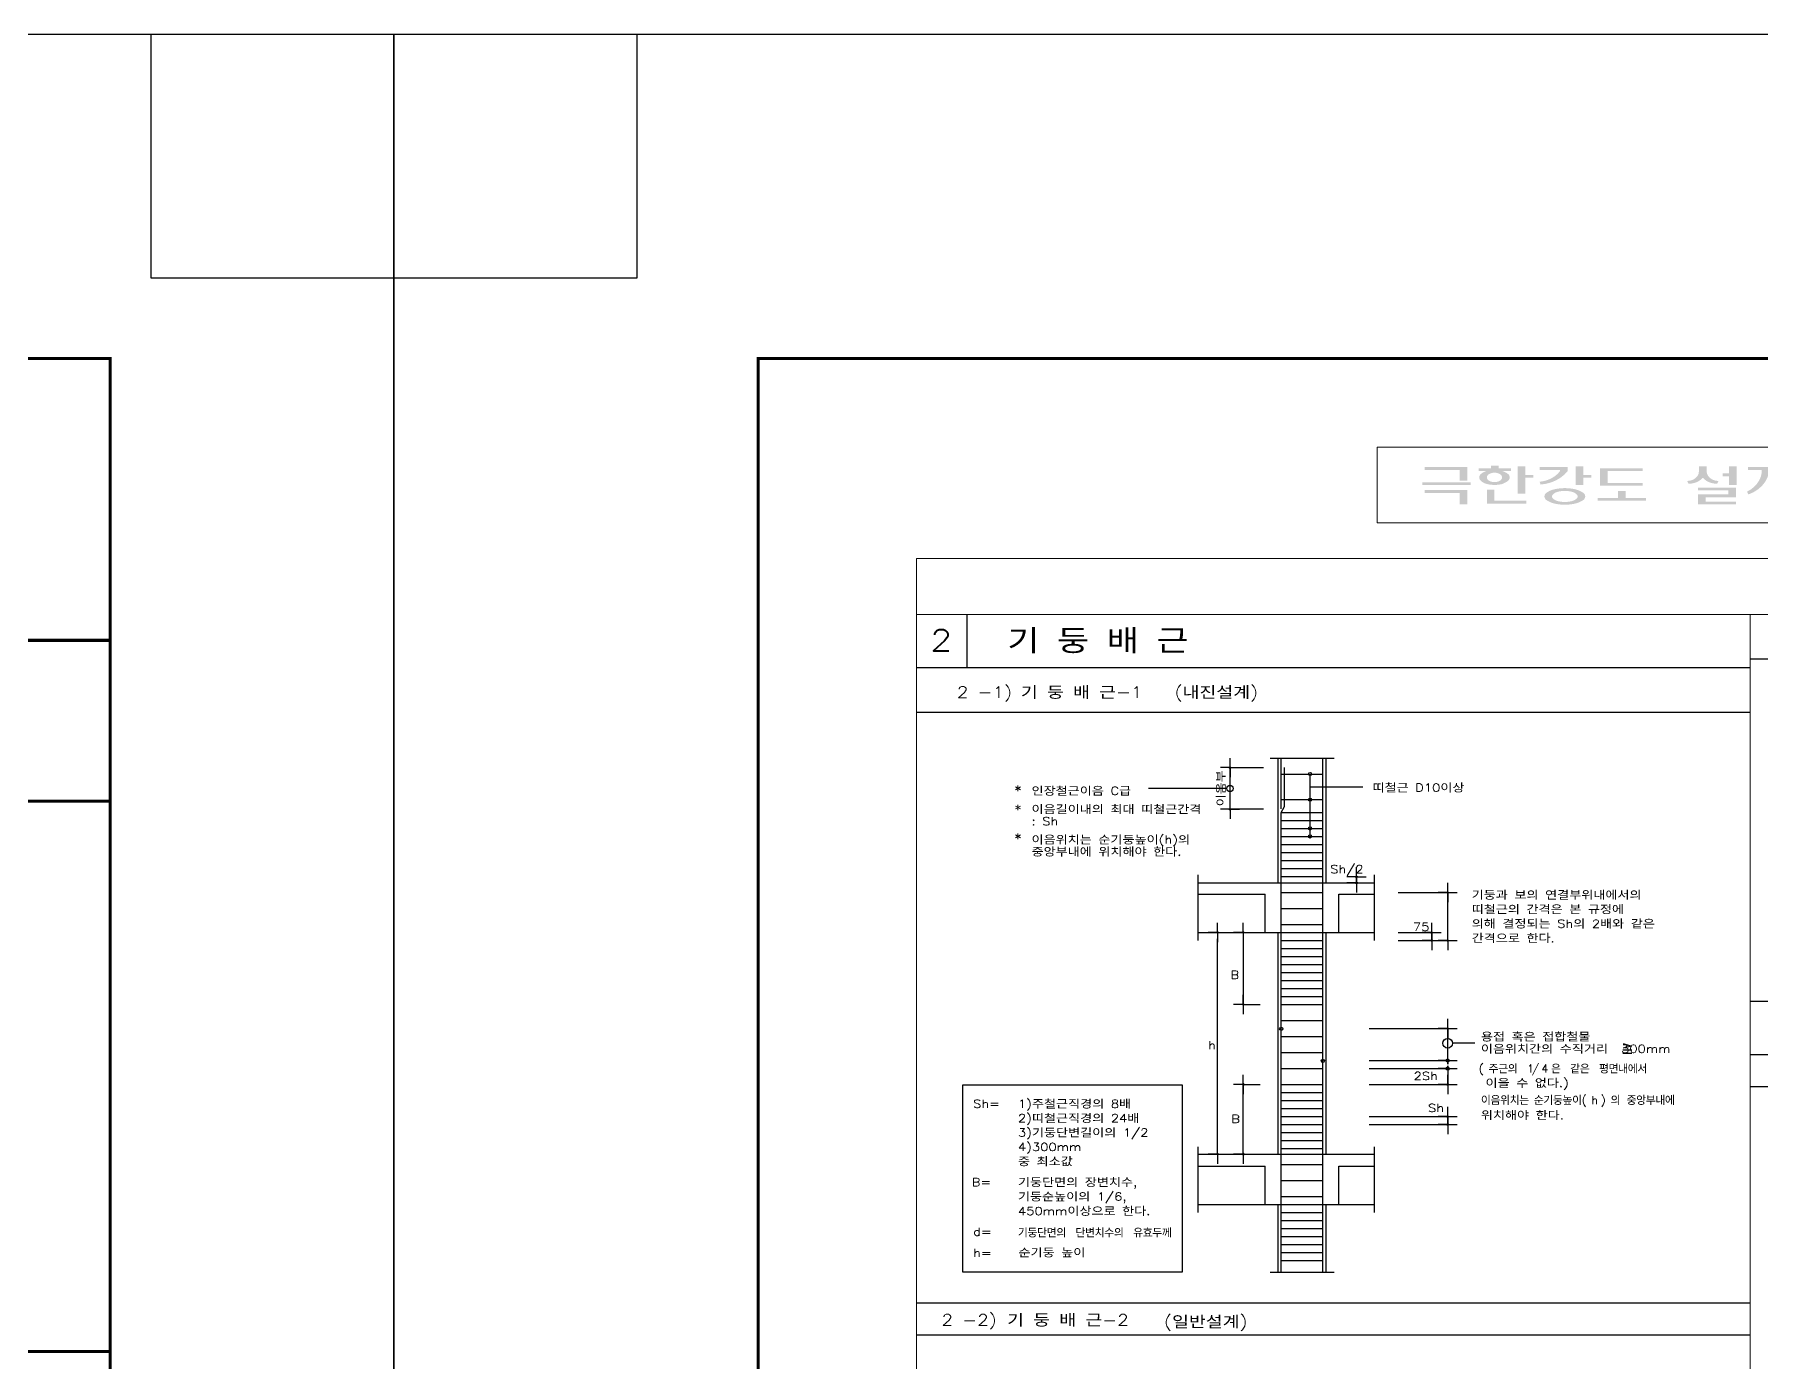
# Model space of a CAD drawing. Header units: millimetres. Extents: x 2237537 to 2823092, y 532110 to 734861.
# Drawn here: x 2533095 to 2576003, y 569029 to 602024 of the extents above; entities that cross this region are included whole.
import ezdxf
from ezdxf.lldxf.tags import DXFTag

# ---------------------------------------------------------------- set-up
doc = ezdxf.new("R2010")
doc.units = ezdxf.units.MM
doc.header["$LTSCALE"] = 300
doc.header["$MEASUREMENT"] = 0
doc.layers.get('0').update_dxf_attribs({"lineweight": 0})
for name, color, linetype in [('1', 1, 'DASHED'), ('2', 2, 'Continuous'), ('4', 4, 'Continuous'), ('5', 3, 'Continuous'), ('A-SHT', 9, 'Continuous'), ('FORM', 4, 'Continuous')]:
    doc.layers.add(name, color=color, linetype=linetype)
doc.layers.add('text', color=7, linetype='Continuous', lineweight=30)
doc.layers.add('가구', color=8, linetype='Continuous', lineweight=5)
doc.styles.add('HS', font='romans__.ttf', dxfattribs={"width": 1.1, "bigfont": 'ghs'})
tags = doc.linetypes.add('DASHED', pattern=[3, 2, -1]).pattern_tags.tags
tags[6:7] = [DXFTag(74, 4), DXFTag(75, 0), DXFTag(340, '0'), DXFTag(46, 1.0), DXFTag(50, 0.0), DXFTag(44, 0.0), DXFTag(45, 0.0)]
tags[4:5] = [DXFTag(74, 4), DXFTag(75, 0), DXFTag(340, '0'), DXFTag(46, 1.0), DXFTag(50, 0.0), DXFTag(44, 0.0), DXFTag(45, 0.0)]

# ---------------------------------------------------------------- blocks, each defined once
blk = doc.blocks.new('P')
at = {"layer": '2'}
for q in [(-600, 0), (0, 600), (600, 0), (0, -600)]:
    blk.add_line((0, 0), q, dxfattribs=at)
at = {"layer": '4'}
for radius in [50, 25]:
    blk.add_circle((0, 0), radius, dxfattribs=at)
blk = doc.blocks.new('FORM')
at = {"layer": 'A-SHT'}
blk.add_lwpolyline([(157038, 42115), (159038, 42115)], dxfattribs=at)
at = {"layer": 'FORM', "flags": 128}
blk.add_lwpolyline([(162564, 26543), (159542, 26543), (159542, 23521), (162564, 23521), (162564, 58478), (159542, 58478), (159542, 55456), (162564, 55456), (162564, 58478), (115719, 58478), (115719, 55456), (118742, 55456), (118742, 58478), (115719, 58478), (115719, 23521), (118742, 23521), (118742, 26543), (115719, 26543), (115719, 23521), (162564, 23521)], dxfattribs=at)
at = {"layer": 'FORM', "const_width": 37.8}
blk.add_lwpolyline([(120245, 27347), (120245, 54452), (159038, 54452), (159038, 27347)], close=True, dxfattribs=at)
at = {"layer": 'FORM', "const_width": 37.5}
for points in [[(159038, 50952), (155038, 50952)], [(159038, 48952), (155038, 48952)], [(155038, 42115), (159038, 42115)]]:
    blk.add_lwpolyline(points, dxfattribs=at)

msp = doc.modelspace()

# ---------------------------------------------------------------- hatches: boundary and pattern name
at = {"layer": 'text'}
h = msp.add_hatch(color=256, dxfattribs=at)
h.paths.add_polyline_path([(2569168, 591177.1), (2568978.9, 591177.1), (2568978.9, 591246.1), (2569286.1, 591246.1), (2569286.1, 591315), (2569475.2, 591315), (2569475.2, 591246.1), (2569782.4, 591246.1), (2569782.4, 591177.1), (2569569.7, 591177.1), (2569598.5, 591166.7), (2569626.3, 591154.4), (2569652.8, 591140.4), (2569677.9, 591124.7), (2569701.4, 591107.3), (2569723.3, 591088.5), (2569736.2, 591066.9), (2569744.1, 591043.6), (2569746.7, 591019.6), (2569744.1, 590995.5), (2569736.2, 590972.3), (2569723.3, 590950.7), (2569697.9, 590929.6), (2569670.7, 590910.2), (2569641.7, 590892.7), (2569611.1, 590877.1), (2569579.2, 590863.6), (2569546.1, 590852.2), (2569481.7, 590840.4), (2569416.2, 590833.9), (2569350.2, 590832.8), (2569284.5, 590837.2), (2569219.6, 590847), (2569156.2, 590862.1), (2569129.1, 590872.5), (2569103.2, 590884.8), (2569078.6, 590898.9), (2569055.5, 590914.7), (2569034, 590932), (2569014.4, 590950.7), (2569001.5, 590972.3), (2568993.6, 590995.5), (2568990.9, 591019.6), (2568993.6, 591043.6), (2569001.5, 591066.9), (2569014.4, 591088.5), (2569035.7, 591107.8), (2569059, 591125.5), (2569084.1, 591141.4), (2569110.7, 591155.4), (2569138.8, 591167.3)])
h.paths.add_polyline_path([(2569227.1, 591098.4), (2569270.6, 591119.7), (2569318.6, 591133), (2569368.8, 591137.4), (2569419.1, 591133), (2569467.1, 591119.7), (2569510.6, 591098.4), (2569535.8, 591076.6), (2569552, 591049.5), (2569557.5, 591019.6), (2569552, 590989.7), (2569535.8, 590962.6), (2569510.6, 590940.8), (2569467.1, 590919.5), (2569419.1, 590906.2), (2569368.8, 590901.8), (2569318.6, 590906.2), (2569270.6, 590919.5), (2569227.1, 590940.8), (2569201.8, 590962.6), (2569185.7, 590989.7), (2569180.2, 591019.6), (2569185.7, 591049.5), (2569201.8, 591076.6)], flags=16)
h.paths.add_polyline_path([(2569947.8, 590615.9), (2569947.8, 591295.3), (2570136.8, 591295.3), (2570136.8, 591078.7), (2570337.7, 591078.7), (2570337.7, 591009.8), (2570136.8, 591009.8), (2570136.8, 590615.9)])
h.paths.add_polyline_path([(2569179.8, 590714.4), (2569368.8, 590714.4), (2569368.8, 590438.7), (2570160.5, 590438.7), (2570160.5, 590369.7), (2569179.8, 590369.7)])
h = msp.add_hatch(color=256, dxfattribs=at)
h.paths.add_polyline_path([(2571389.3, 590832.5), (2571389.3, 591295.3), (2571578.3, 591295.3), (2571578.3, 591078.7), (2571779.2, 591078.7), (2571779.2, 591009.8), (2571578.3, 591009.8), (2571578.3, 590832.5)])
h.paths.add_polyline_path([(2570904.8, 590734.1), (2570975.1, 590744.9), (2571046.1, 590751.4), (2571117.5, 590753.6), (2571188.9, 590751.4), (2571259.9, 590744.9), (2571330.2, 590734.1), (2571375, 590724.6), (2571418.8, 590712.2), (2571461.2, 590697), (2571502.1, 590679.1), (2571541.3, 590658.6), (2571578.3, 590635.6), (2571603.7, 590610.1), (2571619.7, 590579.8), (2571625.2, 590547), (2571619.7, 590514.2), (2571603.7, 590483.9), (2571578.3, 590458.4), (2571541.3, 590435.4), (2571502.1, 590414.8), (2571461.2, 590396.9), (2571418.8, 590381.7), (2571375, 590369.4), (2571330.2, 590359.9), (2571259.9, 590349.1), (2571188.9, 590342.5), (2571117.5, 590340.4), (2571046.1, 590342.5), (2570975.1, 590349.1), (2570904.8, 590359.9), (2570860, 590369.4), (2570816.3, 590381.7), (2570773.8, 590396.9), (2570732.9, 590414.8), (2570693.8, 590435.4), (2570656.7, 590458.4), (2570631.3, 590483.9), (2570615.3, 590514.2), (2570609.8, 590547), (2570615.3, 590579.8), (2570631.3, 590610.1), (2570656.7, 590635.6), (2570693.1, 590659.5), (2570732, 590680.5), (2570772.9, 590698.7), (2570815.5, 590713.7), (2570859.6, 590725.5)])
h.paths.add_polyline_path([(2570952.1, 590665.1), (2571006.4, 590676), (2571061.7, 590682.5), (2571117.5, 590684.7), (2571173.3, 590682.5), (2571228.6, 590676), (2571282.9, 590665.1), (2571307.8, 590658.6), (2571331.7, 590649.9), (2571354.4, 590639.2), (2571375.7, 590626.6), (2571395.2, 590612.2), (2571412.9, 590596.2), (2571425.5, 590581.6), (2571433.5, 590564.8), (2571436.2, 590547), (2571433.5, 590529.1), (2571425.5, 590512.4), (2571412.9, 590497.7), (2571395.2, 590481.8), (2571375.7, 590467.4), (2571354.4, 590454.8), (2571331.7, 590444.1), (2571307.8, 590435.4), (2571282.9, 590428.8), (2571228.6, 590418), (2571173.3, 590411.5), (2571117.5, 590409.3), (2571061.7, 590411.5), (2571006.4, 590418), (2570952.1, 590428.8), (2570927.2, 590435.4), (2570903.3, 590444.1), (2570880.6, 590454.8), (2570859.4, 590467.4), (2570839.8, 590481.8), (2570822.1, 590497.7), (2570809.5, 590512.4), (2570801.6, 590529.1), (2570798.9, 590547), (2570801.6, 590564.8), (2570809.5, 590581.6), (2570822.1, 590596.2), (2570839.8, 590612.2), (2570859.4, 590626.6), (2570880.6, 590639.2), (2570903.3, 590649.9), (2570927.2, 590658.6)], flags=16)
h.paths.add_polyline_path([(2570999.4, 591177.1), (2570999.4, 591206.7), (2570491.3, 591206.7), (2570491.3, 591275.6), (2571188.4, 591275.6), (2571188.4, 591177.1), (2571105.7, 591088.1), (2571008, 591010.4), (2570897.5, 590945.7), (2570776.7, 590895.4), (2570648.2, 590860.7), (2570514.9, 590842.4), (2570491.3, 590911.3), (2570592.8, 590927.3), (2570690.4, 590955.7), (2570781.8, 590995.9), (2570864.9, 591047), (2570938, 591107.9)])
h = msp.add_hatch(color=256, dxfattribs=at)
h.paths.add_polyline_path([(2575195.2, 590832.5), (2575195.2, 591049.1), (2575041.6, 591049.1), (2575041.6, 591118.1), (2575195.2, 591118.1), (2575195.2, 591295.3), (2575384.3, 591295.3), (2575384.3, 590832.5)])
h.paths.add_polyline_path([(2574427.2, 590694.7), (2574427.2, 590763.6), (2575372.4, 590763.6), (2575372.4, 590527.3), (2574616.3, 590527.3), (2574616.3, 590419), (2575372.4, 590419), (2575372.4, 590350.1), (2574427.2, 590350.1), (2574427.2, 590596.2), (2575183.4, 590596.2), (2575183.4, 590694.7)])
h.paths.add_polyline_path([(2574450.8, 591177.1), (2574450.8, 591295.3), (2574639.9, 591295.3), (2574639.9, 591177.1), (2574649.6, 591113.3), (2574679, 591053.8), (2574725.9, 591002.7), (2574787.2, 590963.6), (2574858.7, 590939.1), (2574935.3, 590931), (2574899.8, 590862.1), (2574831.6, 590866.4), (2574765, 590879.5), (2574701.7, 590901), (2574643, 590930.4), (2574590.5, 590966.9), (2574545.4, 591009.8), (2574500.2, 590966.9), (2574447.7, 590930.4), (2574389.1, 590901), (2574325.7, 590879.5), (2574259.1, 590866.4), (2574190.9, 590862.1), (2574155.5, 590931), (2574232.1, 590939.1), (2574303.5, 590963.6), (2574364.8, 591002.7), (2574411.7, 591053.8), (2574441.1, 591113.3)])
h = msp.add_hatch(color=256, dxfattribs=at)
h.paths.add_polyline_path([(2576329.5, 591147.6), (2576424, 591147.6), (2576424, 591295.3), (2576601.2, 591295.3), (2576601.2, 590369.7), (2576424, 590369.7), (2576424, 590842.4), (2576329.5, 590842.4), (2576329.5, 590911.3), (2576424, 590911.3), (2576424, 591078.7), (2576329.5, 591078.7)])
h.paths.add_polyline_path([(2576672.1, 591295.3), (2576849.4, 591295.3), (2576849.4, 590350.1), (2576790.3, 590350.1), (2576672.1, 590350.1)])
h.paths.add_polyline_path([(2576010.5, 591137.8), (2576010.5, 591206.7), (2575667.8, 591206.7), (2575667.8, 591275.6), (2576187.7, 591275.6), (2576187.7, 591137.8), (2576153.6, 591021.7), (2576096.6, 590912), (2576018.1, 590812), (2575920.5, 590724.4), (2575806.6, 590651.8), (2575679.6, 590596.2), (2575644.2, 590665.1), (2575739.7, 590720.8), (2575823.7, 590788.1), (2575894.3, 590865.4), (2575949.8, 590950.8), (2575988.8, 591042.3)])
h = msp.add_hatch(color=256, dxfattribs=at)
h.paths.add_polyline_path([(2567632, 591206.7), (2567632, 591275.6), (2568695.4, 591275.6), (2568695.4, 590940.8), (2568506.3, 590940.8), (2568506.3, 591206.7)])
h.paths.add_polyline_path([(2567572.9, 590832.5), (2567572.9, 590901.4), (2568778.1, 590901.4), (2568778.1, 590832.5)])
h.paths.add_polyline_path([(2567632, 590635.6), (2567632, 590704.5), (2568695.4, 590704.5), (2568695.4, 590350.1), (2568506.3, 590350.1), (2568506.3, 590635.6)])
h = msp.add_hatch(color=256, dxfattribs=at)
h.paths.add_polyline_path([(2571991.9, 590812.8), (2571991.9, 591246.1), (2573055.2, 591246.1), (2573055.2, 591177.1), (2572180.9, 591177.1), (2572180.9, 590881.7), (2573055.2, 590881.7), (2573055.2, 590812.8)])
h.paths.add_polyline_path([(2571932.8, 590438.7), (2571932.8, 590507.6), (2572440.8, 590507.6), (2572440.8, 590684.8), (2572629.9, 590684.8), (2572629.9, 590507.6), (2573137.9, 590507.6), (2573137.9, 590438.7)])

# ---------------------------------------------------------------- linework, layer by layer
at = {"color": 7}
msp.add_line((2555008, 589008.6, -1000), (2555008, 541877.1, -1000), dxfattribs=at)
for p, q in [((2617309.5, 589008.6, -1000), (2555008, 589008.6, -1000)), ((2617309.5, 587613.2, -1000), (2555008, 587613.2, -1000)), ((2575724.1, 541919.1, -1000), (2575724.1, 587613.2, -1000))]:
    msp.add_line(p, q)
at = {"layer": '1', "color": 7}
for p, q in [((2556261, 587613.2, -1000), (2556261, 586287.6, -1000)), ((2575724.1, 586287.6, -1000), (2555008, 586287.6, -1000)), ((2575724.1, 586513.2, -1000), (2617309.5, 586513.2, -1000)), ((2555008, 585187.5, -1000), (2575724.1, 585187.5, -1000)), ((2575724.1, 578005.4, -1000), (2598018.2, 578005.4, -1000)), ((2575724.1, 576679.7, -1000), (2598018.2, 576679.7, -1000)), ((2575724.1, 575884.4, -1000), (2598018.2, 575884.4, -1000)), ((2555008, 570510.8, -1000), (2575724.1, 570510.8, -1000)), ((2555008, 569715.4, -1000), (2575724.1, 569715.4, -1000))]:
    msp.add_line(p, q, dxfattribs=at)
at = {"layer": '2'}
for p, q in [((2563792.9, 584046.9, -1000), (2565383.6, 584046.9, -1000)), ((2563991.7, 580945, -1000), (2563991.7, 584046.9, -1000)), ((2565184.8, 580945, -1000), (2565184.8, 584046.9, -1000)), ((2562798.6, 582774.3, -1000), (2562798.6, 583808.3, -1000)), ((2562798.6, 583808.3, -1000), (2563633.8, 583808.3, -1000)), ((2564787.1, 582058.5, -1000), (2564787.1, 583649.2, -1000)), ((2562719.1, 583291.3, -1000), (2560770.5, 583291.3, -1000)), ((2564787.1, 583331.1, -1000), (2566099.4, 583331.1, -1000)), ((2563633.8, 582774.3, -1000), (2562798.6, 582774.3, -1000)), ((2561995.6, 581143.8, -1000), (2561995.6, 579513.3, -1000)), ((2566377.8, 581143.8, -1000), (2566377.8, 579513.3, -1000)), ((2561995.6, 580945, -1000), (2566377.8, 580945, -1000)), ((2561995.6, 580666.6, -1000), (2563673.6, 580666.6, -1000)), ((2563673.6, 579712.2, -1000), (2563673.6, 580666.6, -1000)), ((2565502.9, 579712.2, -1000), (2565502.9, 580666.6, -1000)), ((2565502.9, 580666.6, -1000), (2566377.8, 580666.6, -1000)), ((2566974.3, 580706.4, -1000), (2568207.2, 580706.4, -1000)), ((2568207.2, 579513.3, -1000), (2568207.2, 580706.4, -1000)), ((2561995.6, 579712.2, -1000), (2565184.8, 579712.2, -1000)), ((2563991.7, 574203.9, -1000), (2563991.7, 579712.2, -1000)), ((2565184.8, 579712.2, -1000), (2566377.8, 579712.2, -1000)), ((2565184.8, 574203.9, -1000), (2565184.8, 579712.2, -1000)), ((2566974.3, 579711, -1000), (2567809.5, 579711, -1000)), ((2567809.5, 579513.3, -1000), (2567809.5, 579711, -1000)), ((2562491.3, 574303.6, -1000), (2562491.3, 579553.1, -1000)), ((2563127.6, 579553.1, -1000), (2563127.6, 577922.6, -1000)), ((2566974.3, 579513.3, -1000), (2568207.2, 579513.3, -1000)), ((2563127.6, 577922.6, -1000), (2563550.1, 577922.6, -1000)), ((2566258.5, 577326, -1000), (2568207.2, 577326, -1000)), ((2568207.2, 576530.7, -1000), (2568207.2, 577326, -1000)), ((2568207.2, 576530.7, -1000), (2568207.2, 576769.3, -1000)), ((2566258.5, 576530.7, -1000), (2568207.2, 576530.7, -1000)), ((2566258.5, 576331.8, -1000), (2568207.2, 576331.8, -1000)), ((2568207.2, 576530.7, -1000), (2567968.6, 576530.7, -1000)), ((2568207.2, 576331.8, -1000), (2567968.6, 576331.8, -1000)), ((2568207.2, 576442.8, -1000), (2568207.2, 576570.4, -1000)), ((2568207.2, 576530.7, -1000), (2568445.8, 576530.7, -1000)), ((2568207.2, 576530.7, -1000), (2568207.2, 576442.8, -1000)), ((2568207.2, 576331.8, -1000), (2568207.2, 576403, -1000)), ((2568207.2, 576403, -1000), (2568207.2, 576292.1, -1000)), ((2568207.2, 576331.8, -1000), (2568445.8, 576331.8, -1000)), ((2568207.2, 576331.8, -1000), (2568207.2, 575934.1, -1000)), ((2568207.2, 576331.8, -1000), (2568207.2, 576093.2, -1000)), ((2563127.6, 575934.1, -1000), (2563550.1, 575934.1, -1000)), ((2563127.6, 574343.4, -1000), (2563127.6, 575934.1, -1000)), ((2566258.5, 575934.1, -1000), (2568207.2, 575934.1, -1000)), ((2566258.5, 575138.8, -1000), (2568207.2, 575138.8, -1000)), ((2568207.2, 574939.9, -1000), (2568207.2, 575138.8, -1000)), ((2566258.5, 574939.9, -1000), (2568207.2, 574939.9, -1000)), ((2561995.6, 574383.2, -1000), (2561995.6, 572752.7, -1000)), ((2561995.6, 574203.9, -1000), (2566377.8, 574203.9, -1000)), ((2566377.8, 574383.2, -1000), (2566377.8, 572752.7, -1000)), ((2561995.6, 573906, -1000), (2563673.6, 573906, -1000)), ((2563673.6, 572951.5, -1000), (2563673.6, 573906, -1000)), ((2565502.9, 572951.5, -1000), (2565502.9, 573906, -1000)), ((2565502.9, 573906, -1000), (2566377.8, 573906, -1000)), ((2561995.6, 572951.5, -1000), (2566377.8, 572951.5, -1000)), ((2563991.7, 571271.5, -1000), (2563991.7, 572951.5, -1000)), ((2565184.8, 571271.5, -1000), (2565184.8, 572951.5, -1000)), ((2563792.9, 571271.5, -1000), (2565383.6, 571271.5, -1000))]:
    msp.add_line(p, q, dxfattribs=at)
at = {"layer": '2', "color": 3}
msp.add_line((2568883.2, 576959.8, -1000), (2568326.5, 576959.8, -1000), dxfattribs=at)
at = {"layer": '2'}
for centre, radius in [((2564787.1, 583649.2, -1000), 39.8), ((2562798.6, 583291.3, -1000), 79.5), ((2564787.1, 583012.9, -1000), 39.8), ((2564787.1, 582297.1, -1000), 39.8), ((2564787.1, 582098.3, -1000), 39.8), ((2568207.2, 576959.8, -1000), 119.3)]:
    msp.add_circle(centre, radius, dxfattribs=at)
at = {"layer": '4'}
for p, q in [((2564071.2, 582782.2, -1000), (2564071.2, 584046.9, -1000)), ((2565105.2, 571271.5, -1000), (2565105.2, 584046.9, -1000)), ((2564071.2, 583649.2, -1000), (2565105.2, 583649.2, -1000)), ((2564150.8, 582844.6, -1000), (2564150.8, 583808.3, -1000)), ((2564071, 582694.8, -1000), (2564150.8, 582844.6, -1000)), ((2564071.2, 583012.9, -1000), (2565105.2, 583012.9, -1000)), ((2564071, 582694.8, -1000), (2565105.2, 582694.8, -1000)), ((2564071.2, 571271.5, -1000), (2564071.2, 582694.8, -1000)), ((2564071.2, 582496, -1000), (2565105.2, 582496, -1000)), ((2564071.2, 582297.1, -1000), (2565105.2, 582297.1, -1000)), ((2564071.2, 582098.3, -1000), (2565105.2, 582098.3, -1000)), ((2564071.2, 581899.4, -1000), (2565105.2, 581899.4, -1000)), ((2564071.2, 581700.6, -1000), (2565105.2, 581700.6, -1000)), ((2564071.2, 581501.7, -1000), (2565105.2, 581501.7, -1000)), ((2564071.2, 581302.9, -1000), (2565105.2, 581302.9, -1000)), ((2564071.2, 581104.1, -1000), (2565105.2, 581104.1, -1000)), ((2564071.2, 580706.4, -1000), (2565105.2, 580706.4, -1000)), ((2564071.2, 580308.7, -1000), (2565105.2, 580308.7, -1000)), ((2564071.2, 579911, -1000), (2565105.2, 579911, -1000)), ((2564071.2, 579513.3, -1000), (2565105.2, 579513.3, -1000)), ((2564071.2, 579314.5, -1000), (2565105.2, 579314.5, -1000)), ((2564071.2, 579115.6, -1000), (2565105.2, 579115.6, -1000)), ((2564071.2, 578916.8, -1000), (2565105.2, 578916.8, -1000)), ((2564071.2, 578717.9, -1000), (2565105.2, 578717.9, -1000)), ((2564071.2, 578519.1, -1000), (2565105.2, 578519.1, -1000)), ((2564071.2, 578320.3, -1000), (2565105.2, 578320.3, -1000)), ((2564071.2, 578121.4, -1000), (2565105.2, 578121.4, -1000)), ((2564071.2, 577922.6, -1000), (2565105.2, 577922.6, -1000)), ((2564071.2, 577524.9, -1000), (2565105.2, 577524.9, -1000)), ((2564071.2, 577127.2, -1000), (2565105.2, 577127.2, -1000)), ((2564071.2, 576729.5, -1000), (2565105.2, 576729.5, -1000)), ((2564071.2, 576331.8, -1000), (2565105.2, 576331.8, -1000)), ((2564071.2, 575934.1, -1000), (2565105.2, 575934.1, -1000)), ((2564071.2, 575735.3, -1000), (2565105.2, 575735.3, -1000)), ((2564071.2, 575536.5, -1000), (2565105.2, 575536.5, -1000)), ((2564071.2, 575337.6, -1000), (2565105.2, 575337.6, -1000)), ((2564071.2, 575138.8, -1000), (2565105.2, 575138.8, -1000)), ((2564071.2, 574939.9, -1000), (2565105.2, 574939.9, -1000)), ((2564071.2, 574741.1, -1000), (2565105.2, 574741.1, -1000)), ((2564071.2, 574542.2, -1000), (2565105.2, 574542.2, -1000)), ((2564071.2, 574343.4, -1000), (2565105.2, 574343.4, -1000)), ((2564071.2, 573945.7, -1000), (2565105.2, 573945.7, -1000)), ((2564071.2, 573548, -1000), (2565105.2, 573548, -1000)), ((2564071.2, 573150.3, -1000), (2565105.2, 573150.3, -1000)), ((2564071.2, 572752.7, -1000), (2565105.2, 572752.7, -1000)), ((2564071.2, 572553.8, -1000), (2565105.2, 572553.8, -1000)), ((2564071.2, 572355, -1000), (2565105.2, 572355, -1000)), ((2564071.2, 572156.1, -1000), (2565105.2, 572156.1, -1000)), ((2564071.2, 571957.3, -1000), (2565105.2, 571957.3, -1000)), ((2564071.2, 571758.5, -1000), (2565105.2, 571758.5, -1000)), ((2564071.2, 571559.6, -1000), (2565105.2, 571559.6, -1000))]:
    msp.add_line(p, q, dxfattribs=at)
at = {"layer": '4', "color": 7}
for p, q in [((2556157.3, 575925.8, -1000), (2561605.6, 575925.8, -1000)), ((2556157.3, 571272.9, -1000), (2556157.3, 575925.8, -1000)), ((2561605.6, 575925.8, -1000), (2561605.6, 571272.9, -1000)), ((2561605.6, 571272.9, -1000), (2556157.3, 571272.9, -1000))]:
    msp.add_line(p, q, dxfattribs=at)
at = {"layer": '4'}
for centre, radius in [((2564071.2, 577317.7, -1000), 39.8), ((2565105.2, 576522.3, -1000), 39.8), ((2568207.2, 576530.7, -1000), 39.8), ((2568207.2, 576331.8, -1000), 39.8), ((2568207.2, 576530.7, -1000), 29.8), ((2568207.2, 576331.8, -1000), 29.8), ((2568207.2, 576530.7, -1000), 19.9), ((2568207.2, 576331.8, -1000), 19.9), ((2568207.2, 576530.7, -1000), 9.94), ((2568207.2, 576331.8, -1000), 9.94)]:
    msp.add_circle(centre, radius, dxfattribs=at)
at = {"layer": 'text', "color": 3}
for p, q in [((2572555.3, 576795.1, -1000), (2572778.5, 576795.1, -1000)), ((2572555.3, 576716.3, -1000), (2572778.5, 576716.3, -1000)), ((2572775.2, 576883.7, -1000), (2572565.2, 576834.4, -1000)), ((2572568.5, 576952.6, -1000), (2572775.2, 576883.7, -1000))]:
    msp.add_line(p, q, dxfattribs=at)
at = {"layer": '가구'}
for p, q in [((2566453.5, 591773.1), (2605262.2, 591773.1)), ((2566453.5, 589888.4), (2566453.5, 591773.1)), ((2566453.5, 589888.4), (2605262.2, 589888.4))]:
    msp.add_line(p, q, dxfattribs=at)

# ---------------------------------------------------------------- block references
at = {"xscale": 2, "yscale": 2, "zscale": 2}
for p in [(2216898, 485067.7), (2310586.8, 485067.7)]:
    msp.add_blockref('FORM', p, dxfattribs=at)
at = {"layer": '2', "xscale": 0.39768529497087, "yscale": 0.39768529497087, "zscale": 0.3976852949999738}
for p in [(2562798.6, 583808.3, -1000), (2562798.6, 582774.3, -1000), (2565940.4, 581095.7, -1000), (2565940.4, 580945, -1000), (2568207.2, 580706.4, -1000), (2563127.6, 579712.2, -1000), (2567809.5, 579711, -1000), (2567809.5, 579513.3, -1000), (2568207.2, 579513.3, -1000), (2563127.6, 577922.6, -1000), (2568207.2, 577326, -1000), (2568207.2, 575934.1, -1000), (2568207.2, 575138.8, -1000), (2568207.2, 574939.9, -1000)]:
    msp.add_blockref('P', p, dxfattribs=at)
at = {"layer": '2', "xscale": -0.39768529497087, "yscale": 0.39768529497087, "zscale": 0.3976852949999738, "rotation": 180}
for p in [(2563127.6, 575934.1, -1000), (2563127.6, 574203.9, -1000)]:
    msp.add_blockref('P', p, dxfattribs=at)
at = {"layer": '5', "xscale": 0.39768529497087, "yscale": 0.39768529497087, "zscale": 0.3976852949999738}
for p in [(2562491.3, 579712.2, -1000), (2562491.3, 574203.9, -1000)]:
    msp.add_blockref('P', p, dxfattribs=at)

# ---------------------------------------------------------------- texts
at = {"layer": '1', "color": 2, "style": 'HS', "width": 1.2}
for s, p in [('기 둥 배 근-1', (2557601.6, 585545.2, -1000)), ('2 -2)', (2555629.9, 569947.4, -1000)), ('기 둥 배 근-2', (2557260.4, 569947.4, -1000)), ('(일반설계)', (2561157.7, 569903.8, -1000))]:
    msp.add_text(s, height=278.38, dxfattribs=at).set_placement(p)
at = {"layer": 'text', "color": 2, "style": 'HS', "width": 1.2}
for s, height, p in [('2', 530.2, (2555351.4, 586706.9, -1000)), ('기 둥 배 근', 530.25, (2557265.6, 586706.9, -1000)), ('2 -1)', 278.38, (2556010.9, 585545.2, -1000)), ('(내진설계)', 278.38, (2561419.4, 585545.2, -1000))]:
    msp.add_text(s, height=height, dxfattribs=at).set_placement(p)
at = {"layer": 'text', "style": 'HS', "width": 1.2}
msp.add_text('이음부', height=198.84, rotation=90, dxfattribs=at).set_placement((2562671, 582845.5, -1000))
at = {"layer": 'text', "color": 3, "style": 'HS', "width": 1.2}
for s, height, p in [('*', 238.6, (2557429.9, 583123.9, -1000)), ('인장철근이음 C급', 198.84, (2557867.3, 583132.2, -1000)), ('*', 238.6, (2557429.9, 582646.7, -1000)), ('이음길이내의 최대 띠철근간격', 198.843, (2557867.3, 582674.9, -1000)), (': Sh', 198.84, (2557867.3, 582376.6, -1000)), ('*', 238.6, (2557429.9, 581930.8, -1000)), ('중앙부내에 위치해야 한다.', 198.843, (2557867.3, 581621, -1000)), ('이음위치는 순기둥높이(h)의', 198.843, (2557867.3, 581919.3, -1000)), ('기둥과 보의 연결부위내에서의', 198.843, (2568803.7, 580547.3, -1000)), ('띠철근의 간격은 본 규정에', 198.843, (2568803.7, 580189.4, -1000)), ('간격으로 한다.', 198.84, (2568803.7, 579473.5, -1000)), ('의해 결정되는 Sh의 2배와 같은', 198.843, (2568803.7, 579831.5, -1000)), ('용접 혹은 접합철물', 198.84, (2569031.4, 577023.2, -1000)), ('이음위치간의 수직거리  300mm', 198.843, (2569031.4, 576721.6, -1000)), (' 이을 수 없다.)', 198.84, (2568983.1, 575873, -1000)), ('Sh=', 198.84, (2556416.3, 575356.8, -1000)), ('1)주철근직경의 8배', 198.843, (2557529.8, 575356.8, -1000)), ('2)띠철근직경의 24배', 198.843, (2557529.8, 574998.9, -1000)), ('위치해야 한다.', 198.84, (2569031.4, 575074.5, -1000)), ('3)기둥단변길이의 1/2', 198.843, (2557529.8, 574641, -1000)), ('중 최소값', 198.84, (2557529.8, 573925.2, -1000)), ('4)300mm', 198.84, (2557529.8, 574283.1, -1000)), (' B=', 198.84, (2556217.4, 573408.2, -1000)), ('기둥단면의 장변치수,', 198.843, (2557529.8, 573408.2, -1000)), ('기둥순높이의 1/6,', 198.843, (2557529.8, 573050.3, -1000)), ('450mm이상으로 한다.', 198.843, (2557529.8, 572692.3, -1000)), ('d=', 198.84, (2556416.3, 572178.8, -1000)), ('h=', 198.84, (2556416.3, 571651.2, -1000)), ('순기둥 높이', 198.84, (2557542.2, 571660.9, -1000))]:
    msp.add_text(s, height=height, dxfattribs=at).set_placement(p)
at = {"layer": 'text', "style": 'HS', "width": 1.2}
for s, height, p in [('띠철근 D10이상', 198.84, (2566338, 583211.8, -1000)), ('Sh/2', 198.84, (2565288.4, 581185.7, -1000)), ('75', 198.84, (2567343.6, 579752.2, -1000)), ('B', 198.8, (2562809.5, 578558.9, -1000)), ('h', 198.8, (2562252.7, 576809.1, -1000)), ('2Sh', 198.84, (2567360.4, 576047.9, -1000)), ('Sh', 198.84, (2567718.3, 575252.5, -1000)), ('B', 198.8, (2562830.2, 574979.7, -1000))]:
    msp.add_text(s, height=height, dxfattribs=at).set_placement(p)
at = {"layer": 'text', "color": 3, "style": 'HS'}
for s, p in [('(', (2568983.1, 576230.9, -1000)), ('주', (2569221.7, 576230.9, -1000)), ('근', (2569460.4, 576230.9, -1000)), ('의', (2569699, 576230.9, -1000)), ('1', (2570176.2, 576230.9, -1000)), ('/', (2570295.5, 576230.9, -1000)), ('4', (2570534.1, 576230.9, -1000)), ('은', (2570772.7, 576230.9, -1000)), ('같', (2571249.9, 576230.9, -1000)), ('은', (2571488.5, 576230.9, -1000)), ('평', (2571965.8, 576230.9, -1000)), ('면', (2572204.4, 576230.9, -1000)), ('내', (2572443, 576230.9, -1000)), ('에', (2572681.6, 576230.9, -1000)), ('서', (2572920.2, 576230.9, -1000)), ('이', (2569031.4, 575449, -1000)), ('음', (2569270, 575449, -1000)), ('위', (2569508.6, 575449, -1000)), ('치', (2569747.2, 575449, -1000)), ('는', (2569985.8, 575449, -1000)), ('순', (2570343.8, 575449, -1000)), ('기', (2570582.4, 575449, -1000)), ('둥', (2570821, 575449, -1000)), ('높', (2571059.6, 575449, -1000)), ('이', (2571298.2, 575449, -1000)), ('(', (2571536.8, 575449, -1000)), ('h', (2571775.4, 575449, -1000)), (')', (2572014, 575449, -1000)), ('의', (2572252.6, 575449, -1000)), ('중', (2572650.3, 575449, -1000)), ('앙', (2572888.9, 575449, -1000)), ('부', (2573127.6, 575449, -1000)), ('내', (2573366.2, 575449, -1000)), ('에', (2573604.8, 575449, -1000)), ('기', (2557526.5, 572157, -1000)), ('둥', (2557765.1, 572157, -1000)), ('단', (2558003.7, 572157, -1000)), ('면', (2558242.3, 572157, -1000)), ('의', (2558480.9, 572157, -1000)), ('단', (2558958.2, 572157, -1000)), ('변', (2559196.8, 572157, -1000)), ('치', (2559435.4, 572157, -1000)), ('수', (2559674, 572157, -1000)), ('의', (2559912.6, 572157, -1000)), ('유', (2560389.8, 572157, -1000)), ('효', (2560628.4, 572157, -1000)), ('두', (2560867, 572157, -1000)), ('께', (2561105.7, 572157, -1000))]:
    msp.add_text(s, height=198.8, dxfattribs=at).set_placement(p)

doc.saveas('drawing.dxf')
